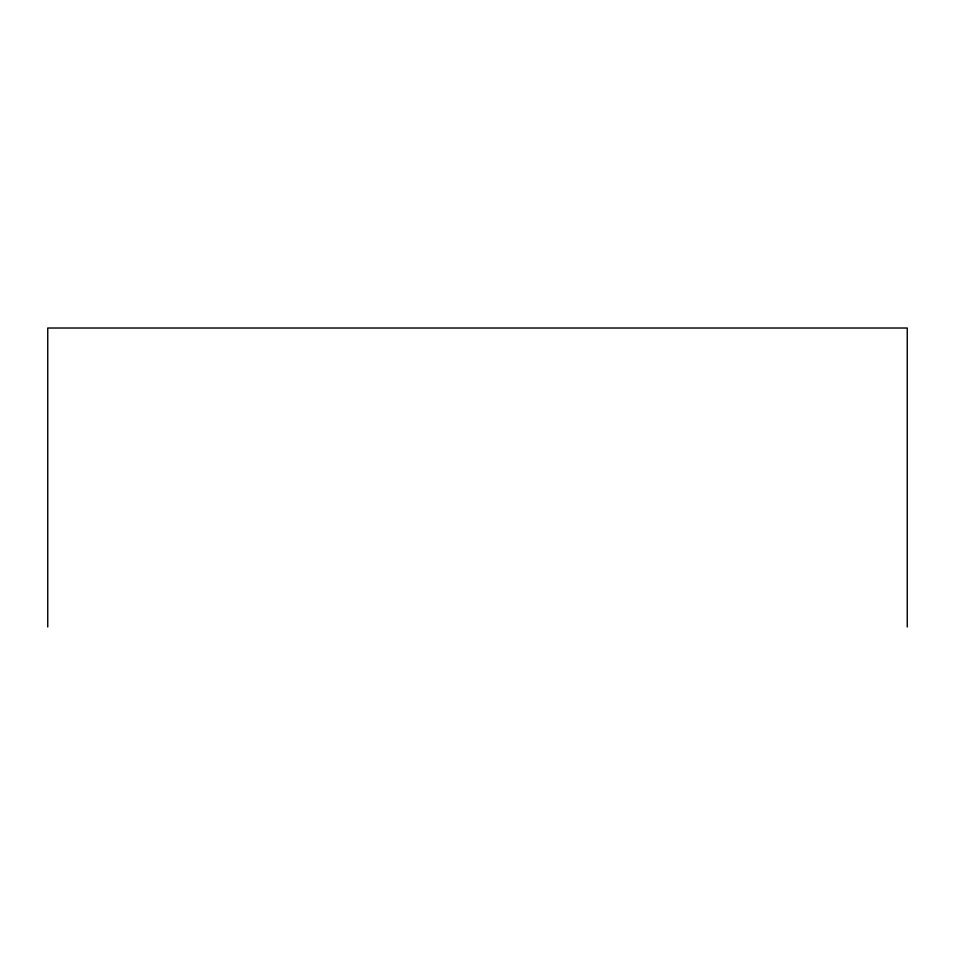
<?xml version="1.0" encoding="UTF-8"?>
<svg xmlns="http://www.w3.org/2000/svg" width="955" height="955" viewBox="0 0 955 955"><rect width="100%" height="100%" fill="white"/><g stroke="black" fill="none" stroke-linecap="round" stroke-linejoin="round"><path stroke-width="1.43" d="M907.25 626.981L907.25 328.019L47.75 328.019L47.75 626.981"/></g></svg>
